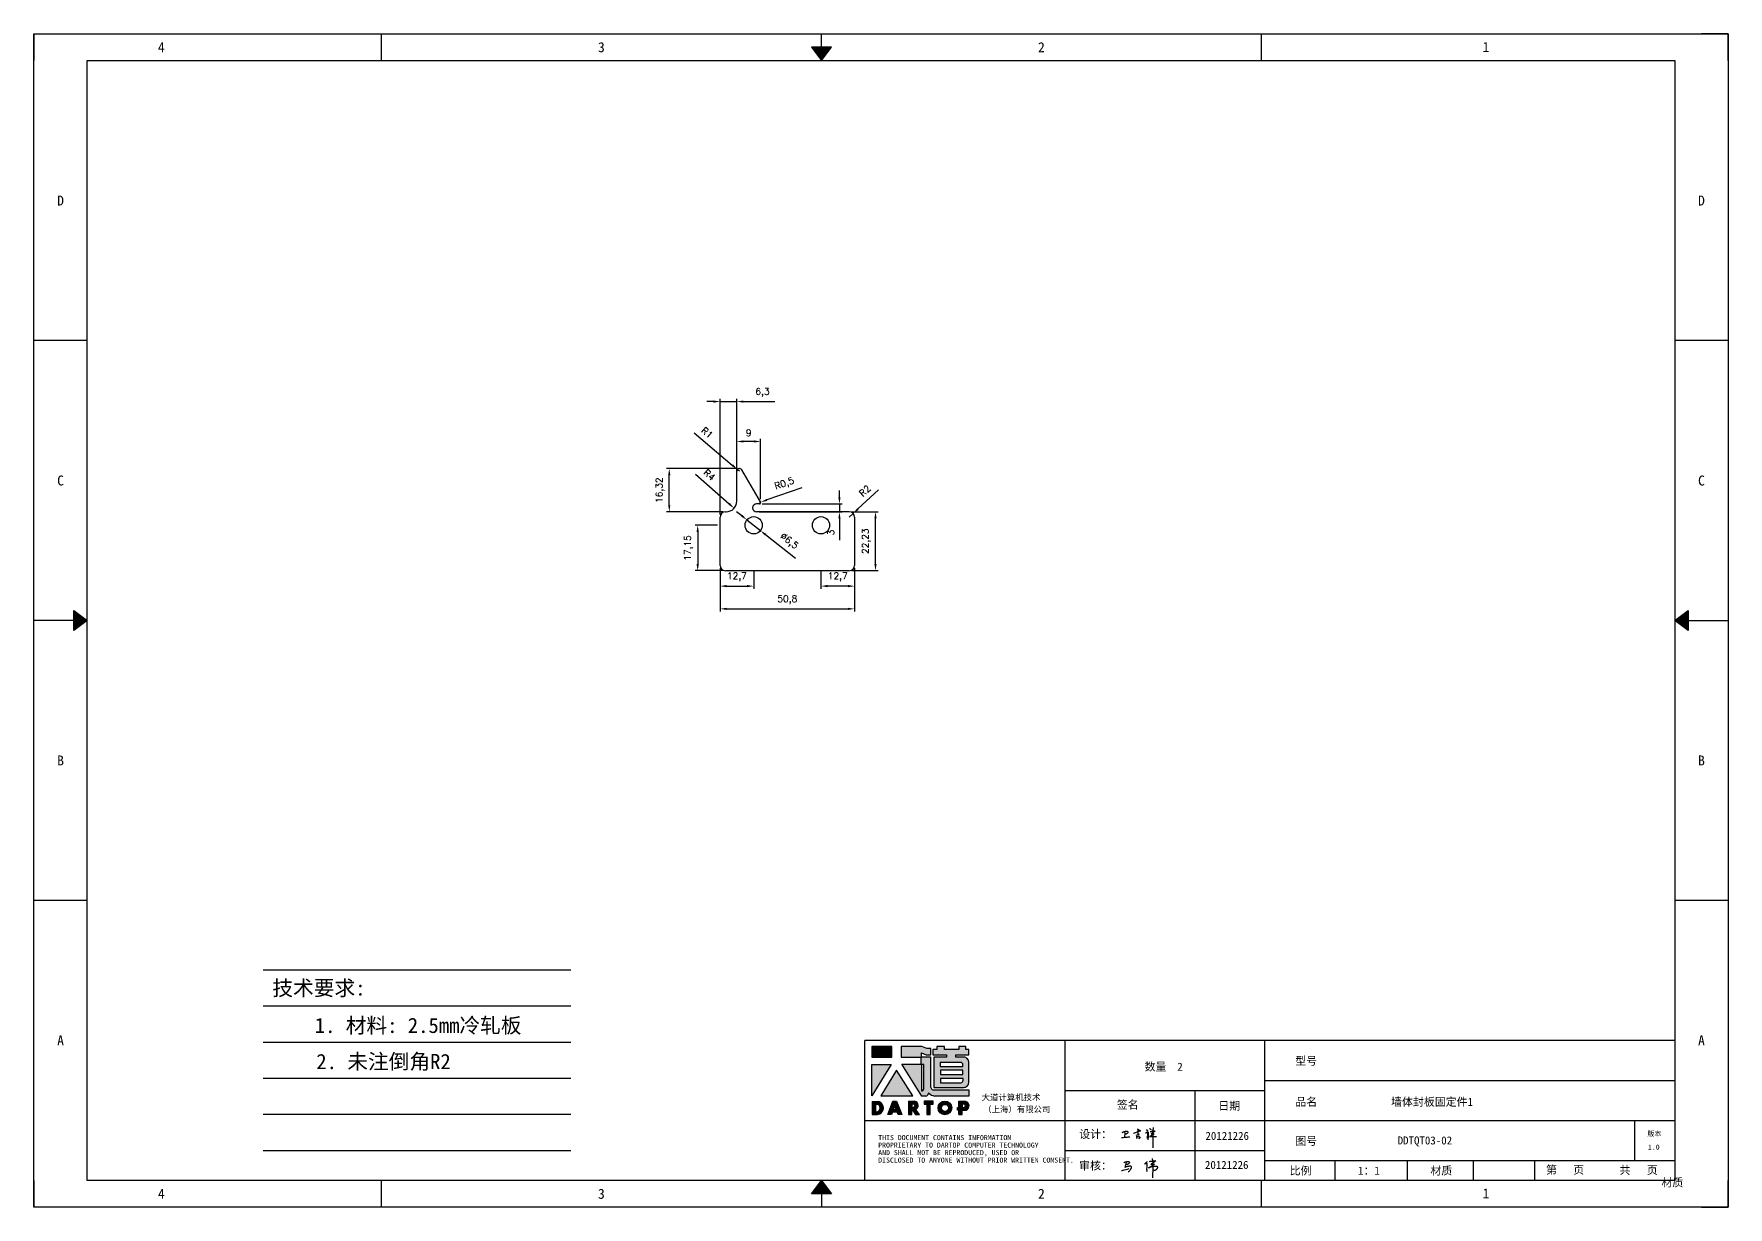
# Model space of a CAD drawing. Header units: millimetres. Extents: x 25928 to 50356, y -44172 to 20163.
# Drawn here: x 39948 to 40588, y -8639 to -8196 of the extents above; entities that cross this region are included whole.
import ezdxf
from ezdxf.enums import TextEntityAlignment as Align

# ---------------------------------------------------------------- set-up
doc = ezdxf.new("R2010")
doc.units = ezdxf.units.MM
doc.linetypes.add('DOT', pattern=[0.25, 0, -0.25])
doc.layers.add('4', color=7, linetype='Continuous')
doc.layers.add('print', color=30, linetype='Continuous')
doc.layers.add('dim', color=2, linetype='Continuous', lineweight=9)
doc.styles.add('Dartop', font='')
doc.styles.add('HZ', font='')
doc.styles.add('hzHT', font='simhei.ttf')
doc.styles.get("Standard").update_dxf_attribs({"font": 'txt', "bigfont": 'gbcbig.shx'})
doc.styles.get('Dartop').set_extended_font_data('FangSong_GB2312')
doc.styles.get('HZ').set_extended_font_data('SimSun')
doc.dimstyles.new('0.5small', dxfattribs={"dimtxt": 2.5, "dimasz": 2.5, "dimexe": 1, "dimexo": 1, "dimgap": 2, "dimtad": 1, "dimtxsty": 'Standard', "dimcen": 2.5, "dimadec": 0, "dimazin": 0, "dimtfac": 1, "dimtmove": 0, "dimatfit": 3, "dimfxl": 0, "dimarcsym": 0})

# ---------------------------------------------------------------- blocks, each defined once
blk = doc.blocks.new('*U405')
at = {"color": 254, "linetype": 'Continuous', "extrusion": (0, 0, -1)}
for points in [[(-17, 0.333), (-16.812, 0.25), (-17, 0.5)], [(-17, 0.333), (-17.188, 0.25), (-16.812, 0.25)], [(-17, 0.333), (-17, 0.5), (-17.188, 0.25)]]:
    blk.add_solid(points, dxfattribs=at)
blk = doc.blocks.new('*U404')
at = {"color": 254, "linetype": 'Continuous', "extrusion": (0, 0, -1)}
for points in [[(-33.167, 11), (-33, 11), (-33.25, 11.188)], [(-33.167, 11), (-33.25, 11.188), (-33.25, 10.812)], [(-33.167, 11), (-33.25, 10.812), (-33, 11)]]:
    blk.add_solid(points, dxfattribs=at)
blk = doc.blocks.new('*U406')
at = {"color": 254, "linetype": 'Continuous'}
for points in [[(17, 21.667), (17.188, 21.75), (16.812, 21.75)], [(17, 21.667), (16.812, 21.75), (17, 21.5)], [(17, 21.667), (17, 21.5), (17.188, 21.75)]]:
    blk.add_solid(points, dxfattribs=at)
blk = doc.blocks.new('*U403')
at = {"color": 254, "linetype": 'Continuous', "extrusion": (0, 0, -1)}
for points in [[(-0.833, 11), (-0.75, 10.812), (-0.75, 11.188)], [(-0.833, 11), (-0.75, 11.188), (-1, 11)], [(-0.833, 11), (-1, 11), (-0.75, 10.812)]]:
    blk.add_solid(points, dxfattribs=at)
blk = doc.blocks.new('dadao')
for p, q in [((48, 19.2), (44.9, 10.4)), ((44.9, 10.4), (51.2, 10.4)), ((51.2, 10.4), (48, 19.2))]:
    blk.add_line(p, q)
for points in [[(41.8, 121.6), (41.8, 143.7), (-0.4, 143.7), (-0.4, 121.6), (41.8, 121.6)], [(104.8, 122), (104.8, 130.3), (114.1, 126.3), (124.2, 126.3), (124.2, 139.6), (115.9, 139.6), (105.1, 143.9), (61.5, 143.9)], [(61.7, 144), (61.7, 121.3), (103.9, 121.3)], [(113.4, 38.7), (105.1, 38.7), (63, 106.5), (103.9, 106.5), (103.9, 120.9), (103.9, 121.3)], [(109.7, 53.6), (109.7, 106.2), (104.3, 106.2), (104.3, 50.4), (106.6, 50.4)], [(144.6, 94.4), (144.6, 84.8), (192, 84.8), (192, 94.1), (144.9, 94.1)], [(120.2, 45), (119.5, 45), (119.5, 44.6)], [(0, 28), (0, 0), (11.8, 0)], [(0.1, 28), (14, 28)], [(7.1, 21.8), (7.1, 6.1), (12, 6.1)], [(7.1, 21.8), (11.4, 21.8)], [(76.8, 28.2), (76.8, 0), (84.1, 0), (84.1, 11.1), (91.6, -0.1), (100.3, -0.1), (91.7, 11.1)], [(76.8, 28.2), (90.6, 28.2)], [(84, 22.7), (84, 15.3), (87.2, 15.3)], [(84, 22.7), (87.3, 22.7)], [(183.7, 0), (183.7, 9.6), (180.6, 9.6), (180.6, 14.9), (183.8, 14.9), (183.8, 28.1), (196.1, 28.1), (196.5, 28.1)], [(183.7, 0), (190.9, 0), (190.9, 9.6), (198.8, 9.6)], [(194.9, 22.3), (190.8, 22.3), (190.8, 15), (194.4, 15)]]:
    blk.add_lwpolyline(points)
blk.add_lwpolyline([(137.1, 144.2), (137.1, 137.9), (128.3, 137.9), (128.3, 126.5), (157.3, 126.5), (157.3, 121.5), (130.3, 121.5), (130.3, 57.5), (194.4, 57.5, 0.414214), (204.4, 67.5), (204.4, 111.3, 0.414214), (194.4, 121.3), (177.5, 121.3), (177.5, 126.3), (204.7, 126.3), (204.7, 137.7), (198.2, 137.7), (198.2, 143.9), (183.3, 143.9), (183.3, 138), (153, 138), (153, 144.2), (137.1, 144.2)], format="xyb", close=True)
for points in [[(104.8, 122), (123.4, 122), (123.4, 60, 0.414214), (131.4, 52), (204.8, 52), (204.8, 39.1), (131.7, 39.1)], [(144.3, 110.8), (144.3, 101.8), (192.3, 101.8), (192.3, 105.5, 0.414214), (187.3, 110.5), (144.3, 110.5)], [(144.6, 77), (144.6, 67.5), (187.6, 67.5, 0.414214), (192.6, 72.5), (192.6, 76.4), (144.6, 76.4)]]:
    blk.add_lwpolyline(points, format="xyb")
for points in [[(-0.3, 106.2), (40.4, 106.2), (-0.3, 39.7), (-0.3, 106.2)], [(51.7, 94.1), (18.4, 39.3), (86.2, 39.3)], [(43.8, 28.2), (51.8, 28.2), (62.6, -0.1), (55, -0.1), (53.2, 5), (42.9, 5), (41.1, 0), (33.6, 0)], [(110, 28.1), (110, 21.9), (116, 21.9), (116, -0.1), (123.2, -0.1), (123.2, 22), (129.2, 22), (129.2, 28.1), (110, 28.1)]]:
    blk.add_lwpolyline(points, close=True)
for radius in [14.5, 7.44]:
    blk.add_circle((154.2, 14.2), radius)
for centre, radius, start, end in [((99.2, 60.7), 12.6, 305.6399, 325.969), ((111.6, 46.7), 8.19, 282.9811, 347.6627), ((136, 61.7), 22.9, 226.7358, 259.3209), ((8.5, 13.9), 8.49, 294.2143, 69.7177), ((9.6, 14.2), 14.4, 278.6604, 72.3203), ((86.4, 19), 3.8, 282.527, 76.7196), ((88.6, 19.4), 8.95, 290.6073, 77.2124), ((193.7, 18.7), 3.8, 280.9891, 72.5513), ((195.7, 18.6), 9.51, 288.8959, 85.2442)]:
    blk.add_arc(centre, radius, start, end)
blk = doc.blocks.new('h')
for p, q in [((20768.1, -2360.9), (20773, -2359.1)), ((20769.5, -2366.9), (20769.8, -2370.6)), ((20769.8, -2370.6), (20770.9, -2378)), ((20770.9, -2378), (20771.5, -2370.6)), ((20772.4, -2369.3), (20774.9, -2367.8)), ((20773, -2359.1), (20784.1, -2355.2)), ((20773.3, -2331.8), (20775.3, -2338.7)), ((20789.1, -2340.9), (20773.5, -2331.9)), ((20775.3, -2338.7), (20775.6, -2351.2)), ((20775.6, -2351.2), (20775.5, -2357.3)), ((20782.2, -2369.2), (20780, -2377.1)), ((20780, -2377.1), (20788.3, -2371.3)), ((20780.1, -2366.4), (20780.8, -2366.4)), ((20781.9, -2367.4), (20782.2, -2369.2)), ((20845.7, -2343.5), (20848.4, -2353)), ((20848.9, -2370.3), (20847.9, -2424)), ((20848.4, -2353), (20848.9, -2370.3))]:
    blk.add_line(p, q)
for points in [[(20696.6, -2372.4, 0.002073), (20710.6, -2371.9, 0.016137), (20719.6, -2371.3, 0.008314), (20736.9, -2369.3)], [(20699.1, -2348.2, -0.029745), (20704.6, -2345.4, -0.046842), (20708.4, -2344.2, -0.00919), (20714.3, -2343, -0.018517), (20717.2, -2342.5, -0.037841), (20720.3, -2342.4, -0.039541), (20723.2, -2342.8, -0.149785), (20726, -2344.3, -0.204935), (20726.9, -2346.6, -0.074872), (20726.5, -2348.3, -0.061615), (20725.6, -2350.3, -0.034204), (20723.8, -2352.6, -0.045776), (20722.3, -2354.1, -0.054985), (20720.4, -2355.3, -0.036348), (20717.3, -2356.5, -0.067752), (20715.7, -2356.8, -0.043553), (20713.2, -2356.7)], [(20755, -2351.9, -0.024077), (20759.9, -2350.1, -0.013147), (20768.7, -2346.5, -0.00522), (20775.4, -2344.1, -0.018517), (20777.3, -2343.4, -0.008274), (20786.3, -2341, -0.039541), (20788.3, -2340.8, -0.079216), (20789.4, -2341, -0.204935)], [(20813.5, -2350.1, 0.007348), (20815.9, -2348.7, 0.008421), (20818, -2347.3, 0.009459), (20819.7, -2346.2, -0.016325), (20820.7, -2345.5, -0.173771), (20821.8, -2345.3, -0.085159), (20823.9, -2346, -0.125883), (20826, -2347.9, -0.160659), (20826.6, -2350.1, -0.010447), (20826.5, -2352.3, -0.008247), (20826.2, -2355.1, -0.002698), (20825.3, -2374, 0.001562), (20823.9, -2383.7, 0.016137)], [(20816.8, -2335, -0.053561), (20819.6, -2336.1, -0.075272), (20821.3, -2337.3, -0.005295), (20822.5, -2338.5, -0.009337), (20823.1, -2339.1, -0.026146), (20823.7, -2339.8, -0.016644), (20824.5, -2340.9)], [(20832.1, -2329.2, -0.053561), (20834.9, -2330.3, -0.075272), (20836.7, -2331.5, -0.005295), (20837.8, -2332.6, -0.009337), (20838.5, -2333.3, -0.026146), (20839, -2334, -0.016644), (20839.8, -2335.1)], [(20836, -2343.7, -0.02797), (20842.1, -2342.6, -0.048868), (20845.6, -2342.2, -0.00919), (20851.1, -2341.4, -0.018517), (20853.9, -2341.1, -0.037841), (20856.7, -2341.2, -0.039541), (20859.4, -2341.6, -0.018282), (20840.6, -2354.7, -0.000937)], [(20847.6, -2340.2, 0.021784), (20849.6, -2335.9, 0.028296), (20850.8, -2332.4, 0.008136), (20851.9, -2328.2, 0.028913), (20852.2, -2327, 0.08193), (20852.1, -2325.9, 0.075058), (20851.7, -2324.7, 0.275043)]]:
    blk.add_lwpolyline(points, format="xyb")
for points in [[(20711.3, -2343.5), (20711.3, -2343.5), (20711.5, -2355.8), (20710.7, -2368), (20710.6, -2371.9)], [(20821.5, -2350.6), (20822.4, -2359.2), (20822.2, -2364.9), (20821.7, -2369), (20821.3, -2376.3), (20823.6, -2368.5), (20827.2, -2366.3), (20829.5, -2366.3)], [(20840.6, -2354.7), (20850, -2354.7), (20855, -2354.3), (20845.9, -2361.1), (20840.5, -2364), (20833, -2367.5), (20863.2, -2367.4), (20865.9, -2367.3)]]:
    blk.add_lwpolyline(points)
for centre, radius, start, end in [((20773.7, -2371.2), 2.3, 121.9907, 163.60158), ((20787.5, -2406), 40.3, 100.61827, 108.24823), ((20780.8, -2367.6), 1.15, 9.4675, 90)]:
    blk.add_arc(centre, radius, start, end)
blk = doc.blocks.new('*D512')
at = {"layer": 'Defpoints', "color": 0}
for p in [(40207.5, -8396.74), (40258.3, -8396.74), (40258.3, -8413.17)]:
    blk.add_point(p, dxfattribs=at)
at = {"layer": 'dim', "color": 0, "lineweight": -2}
for p, q in [((40207.5, -8397.74), (40207.5, -8414.17)), ((40258.3, -8397.74), (40258.3, -8414.17)), ((40210, -8413.17), (40255.8, -8413.17))]:
    blk.add_line(p, q, dxfattribs=at)
at = {"layer": 'dim', "color": 0}
for points in [[(40210, -8412.76), (40210, -8413.59), (40207.5, -8413.17)], [(40255.8, -8412.76), (40255.8, -8413.59), (40258.3, -8413.17)]]:
    blk.add_solid(points, dxfattribs=at)
at = {"layer": 'dim', "color": 0, "insert": (40232.9, -8409.71), "char_height": 2.5, "attachment_point": 5}
blk.add_mtext('50,8', dxfattribs=at)
blk = doc.blocks.new('*D513')
at = {"layer": 'Defpoints', "color": 0}
for p in [(40256.3, -8376.51), (40266.2, -8376.51), (40256.3, -8398.74)]:
    blk.add_point(p, dxfattribs=at)
at = {"layer": 'dim', "color": 0, "lineweight": -2}
for p, q in [((40257.3, -8376.51), (40267.2, -8376.51)), ((40266.2, -8396.24), (40266.2, -8379.01)), ((40257.3, -8398.74), (40267.2, -8398.74))]:
    blk.add_line(p, q, dxfattribs=at)
at = {"layer": 'dim', "color": 0}
for points in [[(40265.78, -8379.01), (40266.62, -8379.01), (40266.2, -8376.51)], [(40265.78, -8396.24), (40266.62, -8396.24), (40266.2, -8398.74)]]:
    blk.add_solid(points, dxfattribs=at)
at = {"layer": 'dim', "color": 0, "insert": (40262.74, -8387.63), "char_height": 2.5, "attachment_point": 5, "rotation": 90}
blk.add_mtext('22,23', dxfattribs=at)
blk = doc.blocks.new('*D431')
at = {"layer": 'Defpoints', "color": 0}
for p in [(40256.3, -8378.51), (40257.76, -8377.15)]:
    blk.add_point(p, dxfattribs=at)
at = {"layer": 'dim', "color": 0, "lineweight": -2}
for p, q in [((40267.38, -8368.16), (40259.59, -8375.44)), ((40256.3, -8378.51), (40257.76, -8377.15))]:
    blk.add_line(p, q, dxfattribs=at)
at = {"layer": 'dim', "color": 0}
blk.add_solid([(40259.31, -8375.14), (40259.87, -8375.75), (40257.76, -8377.15)], dxfattribs=at)
at = {"layer": 'dim', "color": 0, "insert": (40262.18, -8368.57), "char_height": 2.5, "attachment_point": 5, "rotation": 43.07054}
blk.add_mtext('R2', dxfattribs=at)
blk = doc.blocks.new('*D432')
at = {"layer": 'Defpoints', "color": 0}
for p in [(40209.8, -8372.51), (40212.8, -8375.17)]:
    blk.add_point(p, dxfattribs=at)
at = {"layer": 'dim', "color": 0, "lineweight": -2}
blk.add_line((40198.26, -8362.3), (40210.93, -8373.51), dxfattribs=at)
at = {"layer": 'dim', "color": 0}
blk.add_solid([(40211.2, -8373.2), (40210.65, -8373.82), (40212.8, -8375.17)], dxfattribs=at)
at = {"layer": 'dim', "color": 0, "insert": (40203.47, -8362.57), "char_height": 2.5, "attachment_point": 5, "rotation": 318.48873}
blk.add_mtext('R4', dxfattribs=at)
blk = doc.blocks.new('*D433')
at = {"layer": 'Defpoints', "color": 0}
for p in [(40214.04, -8360.51), (40214.8, -8361.16)]:
    blk.add_point(p, dxfattribs=at)
at = {"layer": 'dim', "color": 0, "lineweight": -2}
for p, q in [((40197.71, -8346.71), (40212.13, -8358.9)), ((40214.8, -8361.16), (40214.04, -8360.51))]:
    blk.add_line(p, q, dxfattribs=at)
at = {"layer": 'dim', "color": 0}
blk.add_solid([(40212.4, -8358.58), (40211.86, -8359.22), (40214.04, -8360.51)], dxfattribs=at)
at = {"layer": 'dim', "color": 0, "insert": (40202.61, -8346.59), "char_height": 2.5, "attachment_point": 5, "rotation": 319.78793}
blk.add_mtext('R1', dxfattribs=at)
blk = doc.blocks.new('*D514')
at = {"layer": 'Defpoints', "color": 0}
for p in [(40222.37, -8373.02), (40222.85, -8372.85)]:
    blk.add_point(p, dxfattribs=at)
at = {"layer": 'dim', "color": 0, "lineweight": -2}
for p, q in [((40238.43, -8367.42), (40225.21, -8372.03)), ((40222.37, -8373.02), (40222.85, -8372.85))]:
    blk.add_line(p, q, dxfattribs=at)
at = {"layer": 'dim', "color": 0}
blk.add_solid([(40225.07, -8371.64), (40225.34, -8372.42), (40222.85, -8372.85)], dxfattribs=at)
at = {"layer": 'dim', "color": 0, "insert": (40231.86, -8366.05), "char_height": 2.5, "attachment_point": 5, "rotation": 19.21054}
blk.add_mtext('R0,5', dxfattribs=at)
blk = doc.blocks.new('*D515')
at = {"layer": 'Defpoints', "color": 0}
for p in [(40188.32, -8360.19), (40214.54, -8360.19), (40209.5, -8376.51)]:
    blk.add_point(p, dxfattribs=at)
at = {"layer": 'dim', "color": 0, "lineweight": -2}
for p, q in [((40213.54, -8360.19), (40187.32, -8360.19)), ((40188.32, -8374.01), (40188.32, -8362.69)), ((40208.5, -8376.51), (40187.32, -8376.51))]:
    blk.add_line(p, q, dxfattribs=at)
at = {"layer": 'dim', "color": 0}
for points in [[(40187.9, -8362.69), (40188.73, -8362.69), (40188.32, -8360.19)], [(40187.9, -8374.01), (40188.73, -8374.01), (40188.32, -8376.51)]]:
    blk.add_solid(points, dxfattribs=at)
at = {"layer": 'dim', "color": 0, "insert": (40184.86, -8368.35), "char_height": 2.5, "attachment_point": 5, "rotation": 90}
blk.add_mtext('16,32', dxfattribs=at)
blk = doc.blocks.new('*D516')
at = {"layer": 'Defpoints', "color": 0}
for p in [(40213.8, -8349.95), (40213.8, -8361.16), (40222.8, -8372.76)]:
    blk.add_point(p, dxfattribs=at)
at = {"layer": 'dim', "color": 0, "lineweight": -2}
for p, q in [((40213.8, -8360.16), (40213.8, -8348.95)), ((40220.3, -8349.95), (40216.3, -8349.95)), ((40222.8, -8371.76), (40222.8, -8348.95))]:
    blk.add_line(p, q, dxfattribs=at)
at = {"layer": 'dim', "color": 0}
for points in [[(40216.3, -8349.53), (40216.3, -8350.36), (40213.8, -8349.95)], [(40220.3, -8349.53), (40220.3, -8350.36), (40222.8, -8349.95)]]:
    blk.add_solid(points, dxfattribs=at)
at = {"layer": 'dim', "color": 0, "insert": (40218.3, -8346.7), "char_height": 2.5, "attachment_point": 5}
blk.add_mtext('9', dxfattribs=at)
blk = doc.blocks.new('*D517')
at = {"layer": 'Defpoints', "color": 0}
for p in [(40222.37, -8373.52), (40221.3, -8376.51), (40252.58, -8376.51)]:
    blk.add_point(p, dxfattribs=at)
at = {"layer": 'dim', "color": 0, "lineweight": -2}
for p, q in [((40252.58, -8371.02), (40252.58, -8368.52)), ((40223.37, -8373.52), (40253.58, -8373.52)), ((40252.58, -8373.52), (40252.58, -8376.51)), ((40222.3, -8376.51), (40253.58, -8376.51)), ((40252.58, -8379.01), (40252.58, -8387.18))]:
    blk.add_line(p, q, dxfattribs=at)
at = {"layer": 'dim', "color": 0}
for points in [[(40252.16, -8371.02), (40253, -8371.02), (40252.58, -8373.52)], [(40252.16, -8379.01), (40253, -8379.01), (40252.58, -8376.51)]]:
    blk.add_solid(points, dxfattribs=at)
at = {"layer": 'dim', "color": 0, "insert": (40249.33, -8384.35), "char_height": 2.5, "attachment_point": 5, "rotation": 90}
blk.add_mtext('3', dxfattribs=at)
blk = doc.blocks.new('*D518')
at = {"layer": 'Defpoints', "color": 0}
for p in [(40207.5, -8396.74), (40220.2, -8397.54), (40220.2, -8404.57)]:
    blk.add_point(p, dxfattribs=at)
at = {"layer": 'dim', "color": 0, "lineweight": -2}
for p, q in [((40207.5, -8397.74), (40207.5, -8405.57)), ((40220.2, -8398.54), (40220.2, -8405.57)), ((40210, -8404.57), (40217.7, -8404.57))]:
    blk.add_line(p, q, dxfattribs=at)
at = {"layer": 'dim', "color": 0}
for points in [[(40210, -8404.15), (40210, -8404.99), (40207.5, -8404.57)], [(40217.7, -8404.15), (40217.7, -8404.99), (40220.2, -8404.57)]]:
    blk.add_solid(points, dxfattribs=at)
at = {"layer": 'dim', "color": 0, "insert": (40213.85, -8401.11), "char_height": 2.5, "attachment_point": 5}
blk.add_mtext('12,7', dxfattribs=at)
blk = doc.blocks.new('*D434')
at = {"layer": 'Defpoints', "color": 0}
for p in [(40245.6, -8397.54), (40258.3, -8396.74), (40245.6, -8404.57)]:
    blk.add_point(p, dxfattribs=at)
at = {"layer": 'dim', "color": 0, "lineweight": -2}
for p, q in [((40245.6, -8398.54), (40245.6, -8405.57)), ((40258.3, -8397.74), (40258.3, -8405.57)), ((40255.8, -8404.57), (40248.1, -8404.57))]:
    blk.add_line(p, q, dxfattribs=at)
at = {"layer": 'dim', "color": 0}
for points in [[(40248.1, -8404.15), (40248.1, -8404.99), (40245.6, -8404.57)], [(40255.8, -8404.15), (40255.8, -8404.99), (40258.3, -8404.57)]]:
    blk.add_solid(points, dxfattribs=at)
at = {"layer": 'dim', "color": 0, "insert": (40251.95, -8401.11), "char_height": 2.5, "attachment_point": 5}
blk.add_mtext('12,7', dxfattribs=at)
blk = doc.blocks.new('*D519')
at = {"layer": 'Defpoints', "color": 0}
for p in [(40207.5, -8381.59), (40199.05, -8398.74), (40209.5, -8398.74)]:
    blk.add_point(p, dxfattribs=at)
at = {"layer": 'dim', "color": 0, "lineweight": -2}
for p, q in [((40206.5, -8381.59), (40198.05, -8381.59)), ((40199.05, -8384.09), (40199.05, -8396.24)), ((40208.5, -8398.74), (40198.05, -8398.74))]:
    blk.add_line(p, q, dxfattribs=at)
at = {"layer": 'dim', "color": 0}
for points in [[(40198.63, -8384.09), (40199.47, -8384.09), (40199.05, -8381.59)], [(40198.63, -8396.24), (40199.47, -8396.24), (40199.05, -8398.74)]]:
    blk.add_solid(points, dxfattribs=at)
at = {"layer": 'dim', "color": 0, "insert": (40195.59, -8390.17), "char_height": 2.5, "attachment_point": 5, "rotation": 90}
blk.add_mtext('17,15', dxfattribs=at)
blk = doc.blocks.new('*D520')
at = {"layer": 'Defpoints', "color": 0}
for p in [(40217.66, -8379.57), (40222.75, -8383.61)]:
    blk.add_point(p, dxfattribs=at)
at = {"layer": 'dim', "color": 0, "lineweight": -2}
for p, q in [((40215.7, -8378.02), (40213.74, -8376.47)), ((40217.66, -8379.57), (40222.75, -8383.61)), ((40236, -8394.13), (40224.71, -8385.17))]:
    blk.add_line(p, q, dxfattribs=at)
at = {"layer": 'dim', "color": 0}
for points in [[(40215.96, -8377.69), (40215.44, -8378.35), (40217.66, -8379.57)], [(40224.97, -8384.84), (40224.45, -8385.49), (40222.75, -8383.61)]]:
    blk.add_solid(points, dxfattribs=at)
at = {"layer": 'dim', "color": 0, "insert": (40233.48, -8387.71), "char_height": 2.5, "attachment_point": 5, "rotation": 321.58163}
blk.add_mtext('∅6,5', dxfattribs=at)
blk = doc.blocks.new('*D539')
at = {"layer": 'Defpoints', "color": 0}
for p in [(40213.8, -8334.87), (40213.8, -8372.51), (40207.5, -8378.51)]:
    blk.add_point(p, dxfattribs=at)
at = {"layer": 'dim', "color": 0, "lineweight": -2}
for p, q in [((40205, -8334.87), (40202.5, -8334.87)), ((40207.5, -8377.51), (40207.5, -8333.87)), ((40207.5, -8334.87), (40213.8, -8334.87)), ((40213.8, -8371.51), (40213.8, -8333.87)), ((40216.3, -8334.87), (40228.22, -8334.87))]:
    blk.add_line(p, q, dxfattribs=at)
at = {"layer": 'dim', "color": 0}
for points in [[(40205, -8334.46), (40205, -8335.29), (40207.5, -8334.87)], [(40216.3, -8334.46), (40216.3, -8335.29), (40213.8, -8334.87)]]:
    blk.add_solid(points, dxfattribs=at)
at = {"layer": 'dim', "color": 0, "insert": (40223.51, -8331.41), "char_height": 2.5, "attachment_point": 5}
blk.add_mtext('6,3', dxfattribs=at)

msp = doc.modelspace()

# ---------------------------------------------------------------- hatches: boundary and pattern name
for points in [[(40272.371, -8578.539), (40264.837, -8578.539), (40264.837, -8582.475), (40272.371, -8582.475)], [(40272.128, -8585.229), (40264.857, -8585.229), (40264.857, -8597.101)], [(40274.144, -8587.383), (40268.2, -8597.18), (40280.303, -8597.18)], [(40287.988, -8599.184), (40284.548, -8599.184), (40284.548, -8600.275), (40285.621, -8600.275), (40285.621, -8604.208), (40286.906, -8604.208), (40286.906, -8600.273), (40287.988, -8600.273)]]:
    msp.add_hatch(color=0).paths.add_polyline_path(points)
h = msp.add_hatch(color=0)
h.paths.add_polyline_path([(40283.629, -8580.931), (40285.292, -8581.649), (40287.089, -8581.649), (40287.089, -8579.27), (40285.606, -8579.27), (40283.674, -8578.507), (40275.93, -8578.507), (40275.93, -8582.531), (40283.465, -8582.531), (40283.465, -8582.612), (40283.465, -8585.184), (40276.159, -8585.184), (40283.673, -8597.278), (40285.162, -8597.278, 0.2793748), (40286.248, -8596.222), (40286.248, -8596.166), (40286.379, -8596.166, 0.1431454), (40288.428, -8597.208), (40301.486, -8597.208), (40301.486, -8594.915), (40288.372, -8594.915, -0.4142136), (40286.944, -8593.486), (40286.944, -8582.404), (40283.629, -8582.404)])
h.paths.add_polyline_path([(40283.541, -8585.235), (40284.498, -8585.235), (40284.498, -8594.622, -0.0889357), (40283.943, -8595.193), (40283.537, -8595.193)], flags=16)
h = msp.add_hatch(color=0)
h.paths.add_polyline_path([(40301.464, -8579.603), (40300.302, -8579.603), (40300.302, -8578.498), (40297.646, -8578.498), (40297.646, -8579.548), (40292.224, -8579.548), (40292.224, -8578.443), (40289.385, -8578.443), (40289.385, -8579.568), (40287.816, -8579.568), (40287.816, -8581.606), (40292.994, -8581.606), (40292.994, -8582.507), (40288.169, -8582.507), (40288.169, -8593.917), (40299.623, -8593.917, 0.4142136), (40301.408, -8592.132), (40301.408, -8584.318, 0.4142136), (40299.623, -8582.532), (40296.595, -8582.532), (40296.595, -8581.648), (40301.464, -8581.648)])
h.paths.add_polyline_path([(40298.358, -8584.467, -0.4142136), (40299.251, -8585.359), (40299.251, -8586.014), (40290.675, -8586.014), (40290.675, -8584.467)], flags=16)
h.paths.add_polyline_path([(40299.195, -8587.396), (40299.195, -8589.054), (40290.731, -8589.054), (40290.731, -8587.396)], flags=16)
h.paths.add_polyline_path([(40299.306, -8590.546), (40299.306, -8591.256, -0.4142136), (40298.413, -8592.149), (40290.731, -8592.149), (40290.731, -8590.546)], flags=16)
h = msp.add_hatch(color=0)
h.paths.add_polyline_path([(40267.405, -8599.202), (40264.91, -8599.202), (40264.91, -8604.193), (40267.011, -8604.193, 0.7930159)])
h.paths.add_polyline_path([(40267.048, -8603.1), (40266.176, -8603.1), (40266.176, -8600.295), (40266.952, -8600.295, -0.6713609)], flags=16)
h = msp.add_hatch(color=0)
h.paths.add_polyline_path([(40274.162, -8599.161), (40272.739, -8599.161), (40270.908, -8604.198), (40272.257, -8604.198), (40272.574, -8603.305), (40274.401, -8603.305), (40274.725, -8604.209), (40276.084, -8604.209)])
h.paths.add_polyline_path([(40274.051, -8602.343), (40272.92, -8602.343), (40273.475, -8600.76)], flags=16)
h = msp.add_hatch(color=0)
h.paths.add_polyline_path([(40281.082, -8599.164), (40278.629, -8599.164), (40278.629, -8604.201), (40279.925, -8604.201), (40279.925, -8602.204), (40281.257, -8604.219), (40282.824, -8604.219), (40281.29, -8602.217, 0.7440549)])
h.paths.add_polyline_path([(40279.913, -8601.459), (40279.913, -8600.136), (40280.493, -8600.136, -0.796809), (40280.484, -8601.459)], flags=16)
h = msp.add_hatch(color=0)
h.paths.add_polyline_path([(40289.857, -8601.665, 1), (40295.029, -8601.665, 1)])
h.paths.add_polyline_path([(40293.772, -8601.665, -1), (40291.115, -8601.665, -1)], flags=16)
h = msp.add_hatch(color=0)
h.paths.add_polyline_path([(40299.989, -8599.176), (40299.915, -8599.176), (40297.728, -8599.176), (40297.728, -8601.527), (40297.148, -8601.527), (40297.148, -8602.481), (40297.719, -8602.481), (40297.719, -8604.192), (40298.995, -8604.192), (40298.995, -8602.474), (40300.398, -8602.474, 0.8123038)])
h.paths.add_polyline_path([(40298.976, -8601.52), (40298.976, -8600.206), (40299.703, -8600.206, -0.7782134), (40299.629, -8601.52)], flags=16)

# ---------------------------------------------------------------- linework, layer by layer
at = {"color": 0, "linetype": 'DOT'}
for p, q in [((39948.346, -8195.981), (40578.139, -8195.981)), ((39948.346, -8629.078), (39948.346, -8206.053)), ((40588.211, -8206.053), (40588.211, -8629.078)), ((40578.139, -8639.15), (39948.346, -8639.15))]:
    msp.add_line(p, q, dxfattribs=at)
at = {"color": 0}
for p, q in [((39948.346, -8195.981), (39948.346, -8206.053)), ((40079.575, -8206.053), (40079.575, -8195.981)), ((40245.763, -8201.017), (40245.763, -8195.981)), ((40411.951, -8206.053), (40411.951, -8195.981)), ((40588.211, -8195.981), (40578.139, -8195.981)), ((40588.211, -8206.053), (40588.211, -8195.981)), ((39968.49, -8629.078), (39968.49, -8206.053)), ((39968.49, -8206.053), (40568.067, -8206.053)), ((40568.067, -8206.053), (40568.067, -8629.078)), ((39968.49, -8311.81), (39948.346, -8311.81)), ((40588.211, -8311.81), (40568.067, -8311.81)), ((39963.454, -8417.566), (39948.346, -8417.566)), ((40573.103, -8417.566), (40588.211, -8417.566)), ((39968.49, -8523.322), (39948.346, -8523.322)), ((40588.211, -8523.322), (40568.067, -8523.322)), ((40568.067, -8576.2), (40262.13, -8576.2)), ((40262.13, -8629.078), (40262.13, -8576.2)), ((40337.67, -8576.2), (40337.67, -8629.078)), ((40413.21, -8629.078), (40413.21, -8576.2)), ((40413.21, -8591.308), (40568.067, -8591.308)), ((40337.67, -8595.085), (40413.21, -8595.085)), ((40386.771, -8595.085), (40386.771, -8629.078)), ((40262.13, -8606.416), (40337.67, -8606.416)), ((40337.67, -8606.416), (40568.067, -8606.416)), ((40552.959, -8621.524), (40552.959, -8606.416)), ((40337.67, -8617.747), (40413.21, -8617.747)), ((40413.21, -8621.524), (40568.067, -8621.524)), ((40439.787, -8629.078), (40439.787, -8621.524)), ((40467.176, -8629.078), (40467.176, -8621.524)), ((40492.076, -8629.078), (40492.076, -8621.524)), ((40515.189, -8629.078), (40515.189, -8621.524)), ((39948.346, -8629.078), (39948.346, -8639.15)), ((40568.067, -8629.078), (39968.49, -8629.078)), ((40079.575, -8639.15), (40079.575, -8629.078)), ((40411.951, -8639.15), (40411.951, -8629.078)), ((40588.211, -8639.15), (40588.211, -8629.078)), ((40245.763, -8634.114), (40245.763, -8639.15)), ((40578.139, -8639.15), (40588.211, -8639.15))]:
    msp.add_line(p, q, dxfattribs=at)
for p, q in [((40213.803, -8372.514), (40213.803, -8361.157)), ((40222.805, -8372.763), (40215.663, -8360.647)), ((40222.375, -8373.519), (40221.303, -8373.514)), ((40207.503, -8396.744), (40207.503, -8378.514)), ((40209.503, -8376.514), (40209.803, -8376.514)), ((40256.303, -8376.514), (40221.303, -8376.514)), ((40258.303, -8378.514), (40258.303, -8396.744)), ((40256.303, -8398.744), (40209.503, -8398.744)), ((40370.111, -8623.911), (40369.369, -8624.313)), ((40370.646, -8623.626), (40370.111, -8623.911)), ((40370.142, -8623.025), (40371.086, -8623.025)), ((40371.589, -8622.98), (40370.646, -8623.626)), ((40370.68, -8620.785), (40370.896, -8622.596)), ((40370.932, -8623.933), (40370.851, -8628.092)), ((40370.896, -8622.596), (40370.932, -8623.933)), ((40371.086, -8623.025), (40371.589, -8622.98))]:
    msp.add_line(p, q)
for points in [[(40245.763, -8206.053), (40249.54, -8201.017), (40241.986, -8201.017), (40245.763, -8206.053)], [(39968.49, -8417.566), (39963.454, -8421.343), (39963.454, -8413.789), (39968.49, -8417.566)], [(40568.067, -8417.566), (40573.103, -8413.789), (40573.103, -8421.343), (40568.067, -8417.566)], [(40245.763, -8629.078), (40249.54, -8634.114), (40241.986, -8634.114), (40245.763, -8629.078)]]:
    msp.add_lwpolyline(points, close=True, dxfattribs=at)
for points in [[(40359.936, -8622.372, -0.029745), (40360.368, -8622.156, -0.0468422), (40360.66, -8622.062, -0.0091902), (40361.116, -8621.97, -0.0185172), (40361.345, -8621.937, -0.0378406), (40361.581, -8621.929, -0.0395413), (40361.805, -8621.957, -0.1497852), (40362.024, -8622.077, -0.2049352), (40362.091, -8622.25, -0.0748717), (40362.066, -8622.387, -0.0616146), (40361.991, -8622.538, -0.0342039), (40361.856, -8622.717, -0.0457759), (40361.735, -8622.832, -0.054985), (40361.589, -8622.924, -0.0363479), (40361.347, -8623.021, -0.0677521), (40361.226, -8623.041, -0.0435534), (40361.035, -8623.032)], [(40369.369, -8624.313, -0.029745), (40370.043, -8623.976, -0.0468422), (40370.499, -8623.829, -0.0091902), (40371.211, -8623.685, -0.0185172), (40371.567, -8623.633, -0.0378406), (40371.936, -8623.622, -0.0395413), (40372.285, -8623.665, -0.1497852), (40372.627, -8623.852, -0.2049352), (40372.732, -8624.122, -0.0748717), (40372.692, -8624.336, -0.0616146), (40372.576, -8624.572, -0.0342039), (40372.365, -8624.85, -0.0457759), (40372.176, -8625.031, -0.054985), (40371.948, -8625.174, -0.0363479), (40371.57, -8625.324, -0.0677521), (40371.381, -8625.357, -0.0435534), (40371.083, -8625.342)], [(40369.679, -8621.912, -0.0279703), (40370.289, -8621.799, -0.0488679), (40370.643, -8621.761, -0.0091902), (40371.199, -8621.679, -0.0185172), (40371.477, -8621.654, -0.0378406), (40371.762, -8621.66, -0.0395413), (40372.031, -8621.707, -0.0182819), (40370.142, -8623.025, -0.0009369)]]:
    msp.add_lwpolyline(points, format="xyb")
msp.add_lwpolyline([(40360.888, -8622.014), (40360.888, -8622.014), (40360.743, -8622.899), (40360.506, -8623.731), (40360.35, -8624.242)])
for centre in [(40220.203, -8381.594), (40245.603, -8381.594)]:
    msp.add_circle(centre, 3.25)
for centre, radius, start, end in [((40214.803, -8361.157), 1, 30.699723, 180), ((40209.803, -8372.514), 4, 270, 0), ((40221.303, -8375.014), 1.5, 90, 270), ((40222.375, -8373.019), 0.5, 270, 30.699723), ((40209.503, -8378.514), 2, 90, 180), ((40256.303, -8378.514), 2, 0, 90), ((40209.503, -8396.744), 2, 180, 270), ((40256.303, -8396.744), 2, 270, 0), ((40358.831, -8623.778), 1.596, 281.076982, 291.212632), ((40323.731, -8481.302), 148.319, 283.91895, 284.971512), ((40362.79, -8628.464), 4.876, 113.202449, 120.017497), ((40361.645, -8625.794), 1.971, 102.47486, 113.202449), ((40364.502, -8638.705), 15.195, 100.36867, 102.47486), ((40362.441, -8627.442), 3.745, 96.125337, 100.36867), ((40353.864, -8618.013), 11.096, 316.919563, 320.58866), ((40362.241, -8625.583), 1.875, 87.457037, 96.125337), ((40362.248, -8625.425), 1.717, 78.399567, 87.457037), ((40360.151, -8623.403), 2.821, 324.094808, 331.378357), ((40362.491, -8624.244), 0.511, 44.324655, 78.399567), ((40362.341, -8624.51), 0.377, 319.573073, 337.48549), ((40361.303, -8623.681), 1.694, 324.910666, 333.348429), ((40362.127, -8623.989), 0.825, 326.76781, 340.871018), ((40362.654, -8624.085), 0.284, 357.998393, 44.324655), ((40362.377, -8624.075), 0.561, 340.871018, 357.998393), ((40364.147, -8616.381), 7.458, 299.265464, 300.9495), ((40381.042, -8678.893), 57.583, 102.46592, 103.2053), ((40341.801, -8595.058), 38.128, 313.366132, 315.296084), ((40489.043, -8643.292), 121.7, 171.410173, 171.768083), ((40368.618, -8622.911), 0.244, 52.375745, 91.291159), ((40154.17, -8615.994), 214.732, 357.565664, 358.057278), ((40368.534, -8622.873), 0.279, 357.196828, 33.705179), ((40362.245, -8622.461), 6.583, 352.912546, 354.802684), ((40364.715, -8622.686), 4.103, 354.802684, 357.196828), ((40361.328, -8624.525), 1.257, 283.816254, 294.030509), ((40361.596, -8625.147), 0.58, 294.836428, 309.901134)]:
    msp.add_arc(centre, radius, start, end)
at = {"layer": 'Defpoints'}
for p, q in [((40034.89, -8549.491), (40151.149, -8549.491)), ((40034.89, -8563.141), (40151.149, -8563.141)), ((40034.89, -8563.141), (40151.149, -8563.141)), ((40034.89, -8576.791), (40151.149, -8576.791)), ((40034.89, -8590.441), (40151.149, -8590.441)), ((40034.89, -8604.091), (40151.149, -8604.091)), ((40034.89, -8617.741), (40151.149, -8617.741))]:
    msp.add_line(p, q, dxfattribs=at)
at = {"layer": 'print'}
msp.add_lwpolyline([(39948.346, -8195.981), (40588.211, -8195.981), (40588.211, -8639.15), (39948.346, -8639.15)], close=True, dxfattribs=at)

# ---------------------------------------------------------------- block references
at = {"color": 0, "linetype": 'Continuous', "xscale": 20.14402654906928, "yscale": 20.14402654906928, "zscale": 20.14402654906928}
for name, p in [('*U406', (39903.315, -8639.15)), ('*U403', (39948.346, -8639.15)), ('*U404', (39903.315, -8639.15)), ('*U405', (39903.315, -8639.15))]:
    msp.add_blockref(name, p, dxfattribs=at)
at = {"color": 0}
for name, p, xscale, yscale, zscale in [('dadao', (40264.91, -8604.193), 0.1785493262164481, 0.1785493262164481, 0.1785493262164481), ('h', (38755.715, -8429.016), 0.07747410198493163, 0.07747410198493163, 0.07747410198493163)]:
    msp.add_blockref(name, p, dxfattribs=dict(at, xscale=xscale, yscale=yscale, zscale=zscale))

# ---------------------------------------------------------------- texts
for s, height, style, p in [('4', 3.777, 'Dartop', (39996.481, -8201.017)), ('3', 3.777, 'Dartop', (40162.669, -8201.017)), ('2', 3.777, 'Dartop', (40328.857, -8201.017)), ('1', 3.777, 'Dartop', (40496.767, -8200.898)), ('D', 3.777, 'Dartop', (39958.418, -8258.931)), ('D', 3.777, 'Dartop', (40578.139, -8258.931)), ('C', 3.777, 'Dartop', (39958.418, -8364.688)), ('C', 3.777, 'Dartop', (40578.139, -8364.688)), ('B', 3.777, 'Dartop', (39958.418, -8470.444)), ('B', 3.777, 'Dartop', (40578.139, -8470.444)), ('A', 3.777, 'Dartop', (39958.418, -8576.2)), ('A', 3.777, 'Dartop', (40578.139, -8576.2)), ('数量  2', 3.0216, 'hzHT', (40375.034, -8586.105)), ('型号', 3.0216, 'hzHT', (40428.887, -8583.886)), ('签名', 3.0216, 'hzHT', (40361.461, -8600.505)), ('日期', 3.0216, 'hzHT', (40399.801, -8600.876)), ('品名', 3.0216, 'hzHT', (40428.887, -8599.398)), ('墙体封板固定件1', 3.0216, 'hzHT', (40476.395, -8599.398)), ('20121226', 3.0216, 'hzHT', (40399.026, -8612.236)), ('图号', 3.0216, 'hzHT', (40428.887, -8614.167)), ('DDTQT03-02', 3.0216, 'hzHT', (40473.695, -8613.97)), ('版本', 1.8885, 'hzHT', (40560.368, -8611.43)), ('1.0', 1.8885, 'Dartop', (40560.141, -8616.477)), ('20121226', 3.0216, 'hzHT', (40398.846, -8623.2)), ('比例', 3.0216, 'hzHT', (40426.78, -8625.38)), ('1：1', 3.0216, 'hzHT', (40452.579, -8625.38)), ('材质', 3.0216, 'hzHT', (40479.905, -8625.38)), ('第   页', 3.0216, 'hzHT', (40526.647, -8625.066)), ('共   页', 3.0216, 'hzHT', (40554.403, -8625.176)), ('材质', 3.0216, 'hzHT', (40567.145, -8629.855)), ('4', 3.777, 'Dartop', (39996.481, -8634.114)), ('3', 3.777, 'Dartop', (40162.669, -8634.114)), ('2', 3.777, 'Dartop', (40328.857, -8634.114)), ('1', 3.777, 'Dartop', (40496.767, -8633.994))]:
    msp.add_text(s, height=height, dxfattribs=dict(at, style=style)).set_placement(p, align=Align.MIDDLE_CENTER)
at = {"style": 'HZ'}
for s, p in [('技术要求:', (40056.003, -8556.38)), ('     1. 材料: 2.5mm冷轧板', (40083.72, -8570.502)), ('2. 未注倒角R2       ', (40094.049, -8584.152))]:
    msp.add_text(s, height=5.733, dxfattribs=at).set_placement(p, align=Align.MIDDLE_CENTER)
at = {"color": 0, "style": 'hzHT'}
for s, height, p in [('THIS DOCUMENT CONTAINS INFORMATION', 1.8885, (40267.229, -8613.838)), ('设计：', 3.0216, (40343.156, -8613.094)), ('AND SHALL NOT BE REPRODUCED, USED OR', 1.8885, (40267.229, -8619.503)), ('PROPRIETARY TO DARTOP COMPUTER TECHNOLOGY', 1.8885, (40267.229, -8616.67)), ('DISCLOSED TO ANYONE WITHOUT PRIOR WRITTEN CONSENT.', 1.8885, (40267.229, -8622.336)), ('审核：', 3.0216, (40343.111, -8624.992))]:
    msp.add_text(s, height=height, dxfattribs=at).set_placement(p)
at = {"layer": '4', "color": 0, "style": 'hzHT'}
for s, p in [('大道计算机技术', (40306.288, -8598.838)), ('（上海）有限公司', (40306.858, -8603.354))]:
    msp.add_text(s, height=2.2662, dxfattribs=at).set_placement(p)

# ---------------------------------------------------------------- dimensions: what is measured, and where the dimension line sits
at = {"layer": 'dim'}
dim = msp.add_linear_dim(base=(40213.803, -8334.873), p1=(40207.503, -8378.514), p2=(40213.803, -8372.514), dimstyle='0.5small', override={"dimpost": '\\X'}, dxfattribs=at)
dim.commit()
dim.dimension.update_dxf_attribs({"geometry": '*D539', "text_midpoint": (40223.511, -8331.414)})
for center, mpoint, picture, middle in [((40214.803, -8361.157), (40214.039, -8360.511), '*D433', (40200.511, -8349.074)), ((40209.803, -8372.514), (40212.798, -8375.165), '*D432', (40201.316, -8365.003))]:
    dim = msp.add_radius_dim(center=center, mpoint=mpoint, dimstyle='0.5small', override={"dimpost": '\\X'}, dxfattribs=at)
    dim.commit()
    dim.dimension.update_dxf_attribs({"geometry": picture, "text_midpoint": middle, "dimtype": 164})
for base, p1, p2, picture, middle in [((40213.803, -8349.946), (40222.805, -8372.763), (40213.803, -8361.157), '*D516', (40218.304, -8349.946)), ((40258.303, -8413.172), (40207.503, -8396.744), (40258.303, -8396.744), '*D512', (40232.903, -8413.172)), ((40220.203, -8404.568), (40207.503, -8396.744), (40220.203, -8397.54), '*D518', (40213.853, -8404.568))]:
    dim = msp.add_linear_dim(base=base, p1=p1, p2=p2, dimstyle='0.5small', override={"dimpost": '\\X'}, dxfattribs=at)
    dim.commit()
    dim.dimension.update_dxf_attribs({"geometry": picture, "text_midpoint": middle, "dimtype": 160})
for base, p1, p2, angle, picture, middle in [((40188.318, -8360.193), (40209.503, -8376.514), (40214.538, -8360.193), 90, '*D515', (40188.318, -8368.353)), ((40245.603, -8404.568), (40258.303, -8396.744), (40245.603, -8397.54), 180, '*D434', (40251.953, -8404.568))]:
    dim = msp.add_linear_dim(base=base, p1=p1, p2=p2, angle=angle, dimstyle='0.5small', override={"dimpost": '\\X'}, dxfattribs=at)
    dim.commit()
    dim.dimension.update_dxf_attribs({"geometry": picture, "text_midpoint": middle, "dimtype": 160})
for base, p1, p2, picture, middle in [((40252.5784, -8376.5141), (40222.3749, -8373.5186), (40221.3031, -8376.5141), '*D517', (40249.3284, -8384.3474)), ((40199.05, -8398.744), (40207.503, -8381.594), (40209.503, -8398.744), '*D519', (40195.592, -8390.169)), ((40266.201, -8376.514), (40256.303, -8398.744), (40256.303, -8376.514), '*D513', (40262.742, -8387.629))]:
    dim = msp.add_linear_dim(base=base, p1=p1, p2=p2, angle=90, dimstyle='0.5small', override={"dimpost": '\\X'}, dxfattribs=at)
    dim.commit()
    dim.dimension.update_dxf_attribs({"geometry": picture, "text_midpoint": middle})
for center, mpoint, picture, middle in [((40222.375, -8373.019), (40222.847, -8372.854), '*D514', (40231.861, -8366.051)), ((40256.303, -8378.514), (40257.764, -8377.148), '*D431', (40262.18, -8368.571))]:
    dim = msp.add_radius_dim(center=center, mpoint=mpoint, dimstyle='0.5small', override={"dimpost": '\\X'}, dxfattribs=at)
    dim.commit()
    dim.dimension.update_dxf_attribs({"geometry": picture, "text_midpoint": middle})
dim = msp.add_diameter_dim_2p(p1=(40217.657, -8379.575), p2=(40222.749, -8383.614), dimstyle='0.5small', override={"dimpost": '\\X'}, dxfattribs=at)
dim.commit()
dim.dimension.update_dxf_attribs({"geometry": '*D520', "text_midpoint": (40233.484, -8387.714)})

doc.saveas('drawing.dxf')
